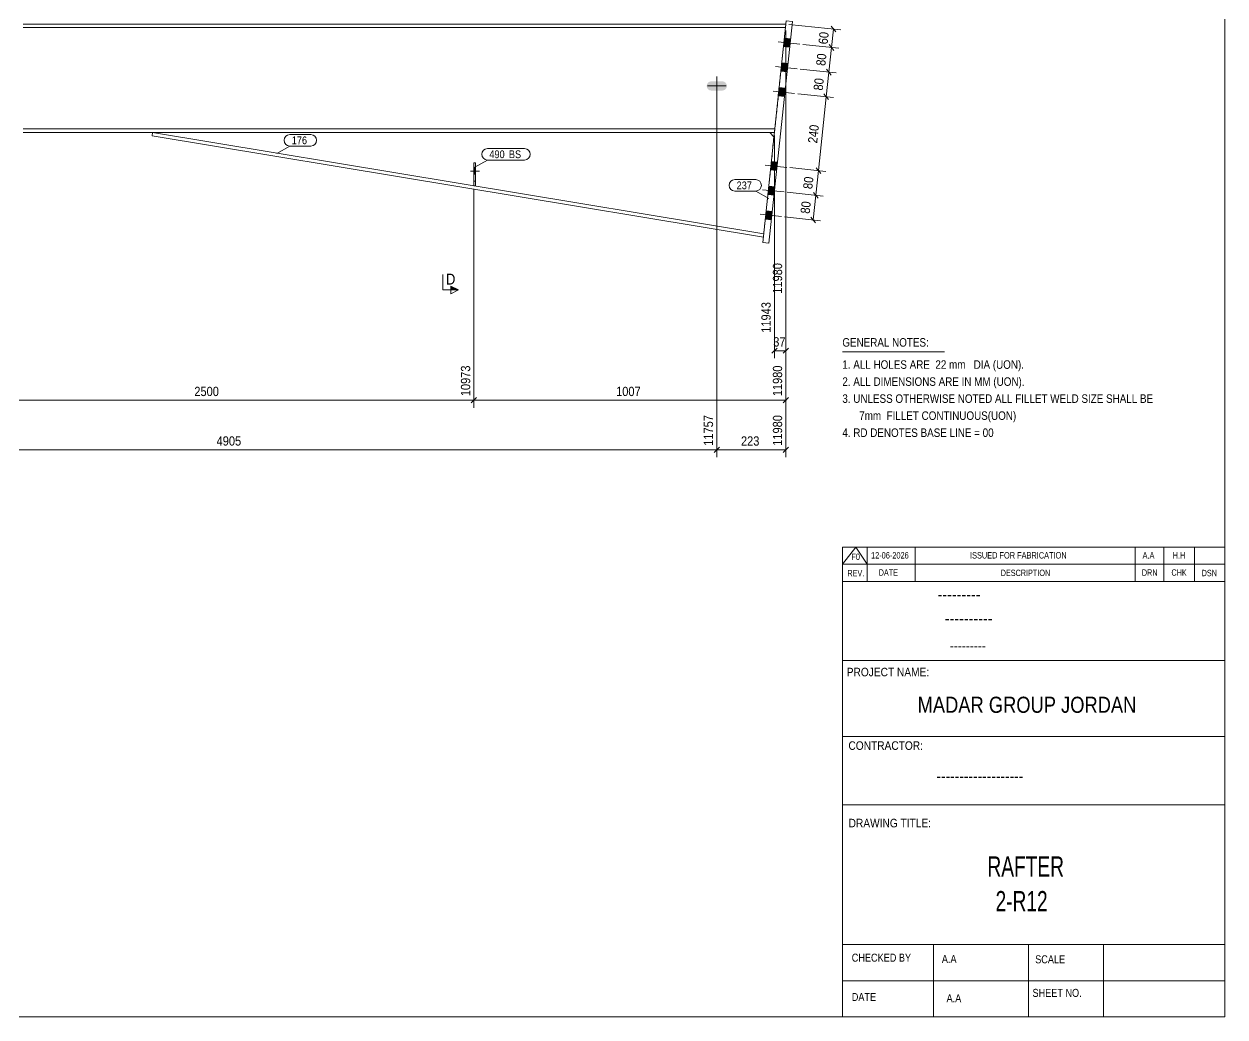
# Model space of a CAD drawing. Header units: millimetres. Extents: x 2 to 825, y 1 to 579.
# Drawn here: x 437.4 to 825, y 5 to 325.7 of the extents above; entities that cross this region are included whole.
import ezdxf

# ---------------------------------------------------------------- set-up
doc = ezdxf.new("R2010")
doc.units = ezdxf.units.MM
for name, pattern in [('XKITLINE00', [0]), ('XKITLINE01', [4, 1, -1, 1, -1]), ('XKITLINE02', [4, 2, -2])]:
    doc.linetypes.add(name, pattern=pattern)
for name, color, linetype, lineweight in [('Bolt', 3, 'Continuous', 0), ('Dimensions', 7, 'Continuous', 0), ('DrawingSheet', 5, 'Continuous', 0), ('OtherObjectType', 7, 'Continuous', 0), ('Part', 2, 'Continuous', 0), ('PartMark', 7, 'Continuous', 0), ('Section', 6, 'Continuous', 0)]:
    doc.layers.add(name, color=color, linetype=linetype, lineweight=lineweight)
doc.styles.add('@ARIAL_UNICODE_MS_BOLD', font='ARIAL.TTF')
doc.styles.add('ARIAL', font='ARIAL.TTF')
doc.styles.add('ARIAL_NARROW', font='ARIALN.TTF')
doc.styles.add('COMIC_SANS_MS_BOLD', font='COMICBD.TTF')
doc.styles.add('SWIS721_EX_BT', font='ARIAL.TTF')
doc.styles.add('SWISSE', font='ARIAL.TTF')

# ---------------------------------------------------------------- blocks, each defined once
blk = doc.blocks.new('*A13')
at = {"layer": 'Bolt'}
for points in [[(684.49, 318.15), (682.5, 318.36), (682.78, 321.05), (684.77, 320.84)], [(684.49, 318.15), (682.5, 318.36), (682.78, 321.05), (684.77, 320.84)], [(683.65, 310.19), (681.66, 310.4), (681.94, 313.09), (683.93, 312.88)], [(683.65, 310.19), (681.66, 310.4), (681.94, 313.09), (683.93, 312.88)], [(682.81, 302.24), (680.82, 302.45), (681.11, 305.13), (683.09, 304.92)], [(682.81, 302.24), (680.82, 302.45), (681.11, 305.13), (683.09, 304.92)], [(680.29, 278.37), (678.3, 278.58), (678.59, 281.27), (680.58, 281.06)], [(680.29, 278.37), (678.3, 278.58), (678.59, 281.27), (680.58, 281.06)], [(679.45, 270.42), (677.47, 270.62), (677.75, 273.31), (679.74, 273.1)], [(679.45, 270.42), (677.47, 270.62), (677.75, 273.31), (679.74, 273.1)], [(678.62, 262.46), (676.63, 262.67), (676.91, 265.35), (678.9, 265.14)], [(678.62, 262.46), (676.63, 262.67), (676.91, 265.35), (678.9, 265.14)]]:
    blk.add_hatch(color=3, dxfattribs=at).paths.add_polyline_path(points, flags=17)
at = {"layer": 'Bolt', "color": 3, "linetype": 'XKITLINE00', "lineweight": 0}
for p, q in [((687.76, 319.16), (680.8, 319.9)), ((687.76, 319.16), (680.8, 319.9)), ((684.49, 318.15), (682.5, 318.36)), ((684.49, 318.15), (682.5, 318.36)), ((684.77, 320.84), (682.78, 321.05)), ((684.77, 320.84), (682.78, 321.05)), ((686.92, 311.21), (679.96, 311.94)), ((686.92, 311.21), (679.96, 311.94)), ((683.65, 310.19), (681.66, 310.4)), ((683.65, 310.19), (681.66, 310.4)), ((683.93, 312.88), (681.94, 313.09)), ((683.93, 312.88), (681.94, 313.09)), ((686.09, 303.25), (679.12, 303.98)), ((686.09, 303.25), (679.12, 303.98)), ((682.81, 302.24), (680.82, 302.45)), ((682.81, 302.24), (680.82, 302.45)), ((683.09, 304.92), (681.11, 305.13)), ((683.09, 304.92), (681.11, 305.13)), ((683.57, 279.38), (676.61, 280.12)), ((683.57, 279.38), (676.61, 280.12)), ((680.58, 281.06), (678.59, 281.27)), ((680.58, 281.06), (678.59, 281.27)), ((680.29, 278.37), (678.3, 278.58)), ((680.29, 278.37), (678.3, 278.58)), ((682.73, 271.43), (675.77, 272.16)), ((682.73, 271.43), (675.77, 272.16)), ((679.74, 273.1), (677.75, 273.31)), ((679.74, 273.1), (677.75, 273.31)), ((679.45, 270.42), (677.47, 270.62)), ((679.45, 270.42), (677.47, 270.62)), ((681.89, 263.47), (674.93, 264.21)), ((681.89, 263.47), (674.93, 264.21)), ((678.9, 265.14), (676.91, 265.35)), ((678.9, 265.14), (676.91, 265.35)), ((678.62, 262.46), (676.63, 262.67)), ((678.62, 262.46), (676.63, 262.67))]:
    blk.add_line(p, q, dxfattribs=at)
blk = doc.blocks.new('*A16')
at = {"layer": 'Bolt', "color": 3, "linetype": 'XKITLINE02', "lineweight": 0}
for p, q in [((583.09, 279.17), (582.59, 279.17)), ((584.44, 278.19), (581.44, 278.19)), ((583.09, 277.2), (582.59, 277.2))]:
    blk.add_line(p, q, dxfattribs=at)
blk = doc.blocks.new('*A17')
at = {"layer": 'Bolt'}
blk.add_hatch(color=3, dxfattribs=at).paths.add_polyline_path([(583.09, 277.2), (582.59, 277.2), (582.59, 279.17), (583.09, 279.17)], flags=17)
at = {"layer": 'Bolt', "color": 3, "linetype": 'XKITLINE00', "lineweight": 0}
for p, q in [((583.09, 279.17), (582.59, 279.17)), ((584.44, 278.19), (581.44, 278.19)), ((583.09, 277.2), (582.59, 277.2))]:
    blk.add_line(p, q, dxfattribs=at)
blk = doc.blocks.new('*A19')
at = {"layer": 'Part', "color": 2, "linetype": 'XKITLINE00', "lineweight": 0}
for p, q in [((683.27, 325.67), (437.11, 325.67)), ((683.16, 324.57), (437.11, 324.57)), ((679.7, 291.77), (437.11, 291.77)), ((437.11, 290.67), (679.58, 290.67))]:
    blk.add_line(p, q, dxfattribs=at)
at = {"layer": 'Part', "color": 7, "linetype": 'XKITLINE01', "lineweight": 0}
blk.add_line((679.58, 290.67), (683.27, 325.67), dxfattribs=at)
blk = doc.blocks.new('*A42')
at = {"layer": 'Part', "color": 2, "linetype": 'XKITLINE00', "lineweight": 0}
for p, q in [((478.71, 289.58), (478.89, 290.67)), ((676.01, 256.86), (478.71, 289.58)), ((676.13, 257.95), (478.89, 290.67)), ((679.43, 289.22), (678.12, 290.67))]:
    blk.add_line(p, q, dxfattribs=at)
at = {"layer": 'Part', "color": 7, "linetype": 'XKITLINE01', "lineweight": 0}
for p, q in [((678.12, 290.67), (478.89, 290.67)), ((679.43, 289.22), (676.01, 256.86))]:
    blk.add_line(p, q, dxfattribs=at)
blk = doc.blocks.new('*A43')
at = {"layer": 'Part', "color": 2, "linetype": 'XKITLINE00', "lineweight": 0}
for p, q in [((683.38, 326.66), (675.82, 255.06)), ((677.81, 254.85), (685.37, 326.45)), ((685.37, 326.45), (683.38, 326.66)), ((675.82, 255.06), (677.81, 254.85))]:
    blk.add_line(p, q, dxfattribs=at)
blk = doc.blocks.new('*A49')
at = {"layer": 'Part', "color": 7, "linetype": 'XKITLINE01', "lineweight": 0}
for p, q in [((582.59, 280.89), (582.59, 273.39)), ((583.09, 280.89), (582.59, 280.89)), ((583.09, 273.39), (583.09, 280.89)), ((582.59, 274.89), (583.09, 274.89)), ((582.59, 273.39), (583.09, 273.39))]:
    blk.add_line(p, q, dxfattribs=at)
blk = doc.blocks.new('*A50')
at = {"layer": 'Part', "color": 2, "linetype": 'XKITLINE00', "lineweight": 0}
for p, q in [((583.09, 280.89), (582.59, 280.89)), ((582.59, 280.89), (582.59, 273.47)), ((583.09, 280.89), (583.09, 273.39))]:
    blk.add_line(p, q, dxfattribs=at)
at = {"layer": 'Part', "color": 7, "linetype": 'XKITLINE01', "lineweight": 0}
for p, q in [((582.59, 274.89), (583.09, 274.89)), ((582.59, 273.39), (582.59, 273.47)), ((583.09, 273.39), (582.59, 273.39))]:
    blk.add_line(p, q, dxfattribs=at)
blk = doc.blocks.new('*A53')
at = {"layer": 'Bolt'}
blk.add_hatch(color=3, dxfattribs=at).paths.add_polyline_path([(664.22, 305.67), (664.11, 305.1), (663.78, 304.61), (663.3, 304.28), (662.72, 304.17), (659.22, 304.17), (658.65, 304.28), (658.16, 304.61), (657.84, 305.1), (657.72, 305.67), (657.84, 306.24), (658.16, 306.73), (658.65, 307.06), (659.22, 307.17), (662.72, 307.17), (663.3, 307.06), (663.78, 306.73), (664.11, 306.24)], flags=17)
at = {"layer": 'Bolt', "color": 3, "linetype": 'XKITLINE00', "lineweight": 0}
for p, q in [((660.97, 302.67), (660.97, 308.67)), ((657.97, 305.67), (663.97, 305.67))]:
    blk.add_line(p, q, dxfattribs=at)
blk = doc.blocks.new('*A142')
at = {"layer": 'DrawingSheet', "color": 5, "linetype": 'XKITLINE00', "lineweight": 0}
for p, q in [((825, 5), (825, 579)), ((5, 5), (825, 5))]:
    blk.add_line(p, q, dxfattribs=at)
blk = doc.blocks.new('*A144')
at = {"layer": 'OtherObjectType', "color": 7, "linetype": 'XKITLINE00', "lineweight": 0}
blk.add_line((701.5, 219.82), (734.5, 219.82), dxfattribs=at)
at = {"layer": 'OtherObjectType', "color": 7, "style": 'ARIAL_NARROW', "width": 1.008832}
for s, p in [('GENERAL NOTES:', (701.5, 221.47)), ('1. ALL HOLES ARE  22 mm   DIA (UON).', (701.5, 214.32)), ('2. ALL DIMENSIONS ARE IN MM (UON).', (701.5, 208.82)), ('3. UNLESS OTHERWISE NOTED ALL FILLET WELD SIZE SHALL BE', (701.5, 203.32)), ('7mm  FILLET CONTINUOUS(UON)', (706.95, 197.82)), ('4. RD DENOTES BASE LINE = 00', (701.5, 192.32))]:
    blk.add_text(s, height=2.75, dxfattribs=at).set_placement(p)
blk = doc.blocks.new('*A145')
at = {"layer": 'OtherObjectType', "color": 7, "linetype": 'XKITLINE00', "lineweight": 0}
for p, q in [((701.5, 156.76), (825, 156.76)), ((701.5, 151.21), (705.82, 156.76)), ((701.5, 151.21), (701.5, 156.76)), ((705.82, 156.76), (709.53, 151.21)), ((709.53, 151.21), (709.53, 156.76)), ((724.97, 151.21), (724.97, 156.76)), ((795.98, 151.21), (795.98, 156.76)), ((805.24, 151.21), (805.24, 156.76)), ((815.12, 151.21), (815.12, 156.76)), ((825, 151.21), (825, 156.76)), ((701.5, 151.21), (825, 151.21)), ((701.5, 145.65), (701.5, 151.21)), ((705.21, 151.21), (825, 151.21)), ((709.53, 145.65), (709.53, 151.21)), ((724.97, 145.65), (724.97, 151.21)), ((795.98, 145.65), (795.98, 151.21)), ((805.24, 145.65), (805.24, 151.21)), ((815.12, 145.65), (815.12, 151.21)), ((825, 145.65), (825, 151.21))]:
    blk.add_line(p, q, dxfattribs=at)
at = {"layer": 'OtherObjectType', "color": 7, "style": 'ARIAL_NARROW'}
for s, height, width, p in [('12-06-2026', 2.058, 1.008832, (710.76, 153.06)), ('ISSUED FOR FABRICATION', 2.0583, 1.008832, (742.71, 153.06)), ('A.A', 2.058, 1.008832, (798.4, 153.06)), ('H.H', 2.058, 1.008832, (808.13, 153.06)), ('F0', 2.058, 1.008832, (704.4, 152.59)), ('REV.', 2.058, 0.907949, (703.13, 147.31)), ('DATE', 2.058, 0.907949, (713.23, 147.5)), ('DESCRIPTION', 2.0583, 0.907949, (752.61, 147.39)), ('DRN', 2.058, 0.907949, (798.17, 147.47)), ('CHK', 2.058, 0.907949, (807.72, 147.5)), ('DSN', 2.058, 0.907949, (817.47, 147.35))]:
    blk.add_text(s, height=height, dxfattribs=dict(at, width=width)).set_placement(p)
blk = doc.blocks.new('*A147')
at = {"layer": 'OtherObjectType', "color": 2, "linetype": 'XKITLINE00', "lineweight": 0}
for p, q in [((701.5, 145.65), (825, 145.65)), ((701.5, 5), (701.5, 145.64)), ((824.98, 145.64), (825, 5)), ((825, 120.14), (701.5, 120.14)), ((701.5, 95.63), (825, 95.63)), ((825, 73.49), (701.5, 73.49)), ((825, 28.4), (701.5, 28.4)), ((730.94, 28.4), (730.94, 5)), ((761.62, 5), (761.62, 28.4)), ((785.75, 5), (785.75, 28.4)), ((825, 16.7), (701.5, 16.7)), ((825, 5), (701.5, 5))]:
    blk.add_line(p, q, dxfattribs=at)
at = {"layer": 'OtherObjectType', "color": 4, "style": '@ARIAL_UNICODE_MS_BOLD', "width": 0.85}
blk.add_text('---------', height=3.9, dxfattribs=at).set_placement((732.23, 139.59))
at = {"layer": 'OtherObjectType', "color": 7, "style": 'ARIAL', "width": 0.85}
for s, height, p in [('----------', 3.9, (734.56, 131.77)), ('---------', 3.25, (736.21, 123.31))]:
    blk.add_text(s, height=height, dxfattribs=at).set_placement(p)
at = {"layer": 'OtherObjectType', "color": 3, "width": 0.85}
for s, style, p in [('PROJECT NAME:', 'SWIS721_EX_BT', (702.92, 115.01)), ('CONTRACTOR:', 'SWISSE', (703.47, 91.27)), ('DRAWING TITLE:', 'SWIS721_EX_BT', (703.53, 66.24))]:
    blk.add_text(s, height=2.7618, dxfattribs=dict(at, style=style)).set_placement(p)
at = {"layer": 'OtherObjectType', "color": 7, "width": 0.85}
for s, height, p in [('MADAR GROUP JORDAN', 5.2, (725.79, 103.23)), ('CHECKED BY', 2.592, (704.53, 22.86)), ('A.A', 2.592, (733.61, 22.45)), ('SCALE', 2.592, (763.74, 22.33)), ('DATE', 2.592, (704.54, 10.16)), ('A.A', 2.592, (735.14, 9.76)), ('SHEET NO.', 2.592, (762.87, 11.49))]:
    blk.add_text(s, height=height, dxfattribs=at).set_placement(p)
at = {"layer": 'OtherObjectType', "color": 1}
for s, height, style, width, p in [('-------------------', 3.9, 'COMIC_SANS_MS_BOLD', 0.85, (731.87, 80.86)), ('RAFTER', 6.5, 'ARIAL', 0.68, (748.34, 50.37)), ('2-R12', 6.5, 'ARIAL', 0.68, (750.95, 39.17))]:
    blk.add_text(s, height=height, dxfattribs=dict(at, style=style, width=width)).set_placement(p)
blk = doc.blocks.new('*A159')
at = {"layer": 'Dimensions', "color": 7, "linetype": 'XKITLINE00', "lineweight": 0}
for p, q in [((683.27, 323.57), (683.27, 185.77)), ((660.97, 304.67), (660.97, 185.77)), ((661.82, 189.02), (660.12, 187.32)), ((660.97, 188.17), (683.27, 188.17)), ((684.12, 189.02), (682.42, 187.32))]:
    blk.add_line(p, q, dxfattribs=at)
at = {"layer": 'Dimensions', "color": 3}
for p in [(660.97, 188.17), (683.27, 188.17)]:
    blk.add_point(p, dxfattribs=at)
at = {"layer": 'Dimensions', "color": 3, "style": 'ARIAL', "width": 0.85}
blk.add_text('11980', height=3, rotation=90.0002, dxfattribs=at).set_placement((682.07, 189.47))
blk.add_text('223', height=3, dxfattribs=at).set_placement((668.78, 189.52))
blk = doc.blocks.new('*A160')
at = {"layer": 'Dimensions', "color": 7, "linetype": 'XKITLINE00', "lineweight": 0}
for p, q in [((683.27, 323.57), (683.27, 201.77)), ((582.59, 272.39), (582.59, 201.77)), ((583.44, 205.02), (581.74, 203.32)), ((582.59, 204.17), (683.27, 204.17)), ((684.12, 205.02), (682.42, 203.32))]:
    blk.add_line(p, q, dxfattribs=at)
at = {"layer": 'Dimensions', "color": 3}
for p in [(582.59, 204.17), (683.27, 204.17)]:
    blk.add_point(p, dxfattribs=at)
at = {"layer": 'Dimensions', "color": 3, "style": 'ARIAL', "width": 0.85}
blk.add_text('11980', height=3, rotation=90.0002, dxfattribs=at).set_placement((682.07, 205.47))
blk.add_text('1007', height=3, dxfattribs=at).set_placement((628.48, 205.52))
blk = doc.blocks.new('*A176')
at = {"layer": 'Dimensions', "color": 7, "linetype": 'XKITLINE00', "lineweight": 0}
for p, q in [((683.72, 271.32), (695.33, 270.1)), ((692.1, 262.39), (692.94, 270.35)), ((692.19, 271.28), (693.7, 269.42)), ((682.88, 263.37), (694.49, 262.14)), ((691.35, 263.33), (692.86, 261.46))]:
    blk.add_line(p, q, dxfattribs=at)
at = {"layer": 'Dimensions', "color": 3}
for p in [(692.94, 270.35), (692.1, 262.39)]:
    blk.add_point(p, dxfattribs=at)
at = {"layer": 'Dimensions', "color": 3, "style": 'ARIAL', "width": 0.85}
blk.add_text('80', height=3, rotation=83.9784, dxfattribs=at).set_placement((690.95, 264.3))
blk = doc.blocks.new('*A177')
at = {"layer": 'Dimensions', "color": 7, "linetype": 'XKITLINE00', "lineweight": 0}
for p, q in [((684.56, 279.28), (696.17, 278.05)), ((693.03, 279.24), (694.54, 277.37)), ((692.94, 270.35), (693.78, 278.31)), ((683.72, 271.32), (695.33, 270.1)), ((692.19, 271.28), (693.7, 269.42))]:
    blk.add_line(p, q, dxfattribs=at)
at = {"layer": 'Dimensions', "color": 3}
for p in [(693.78, 278.31), (692.94, 270.35)]:
    blk.add_point(p, dxfattribs=at)
at = {"layer": 'Dimensions', "color": 3, "style": 'ARIAL', "width": 0.85}
blk.add_text('80', height=3, rotation=83.9784, dxfattribs=at).set_placement((691.79, 272.26))
blk = doc.blocks.new('*A178')
at = {"layer": 'Dimensions', "color": 7, "linetype": 'XKITLINE00', "lineweight": 0}
for p, q in [((687.08, 303.15), (698.69, 301.92)), ((695.55, 303.11), (697.06, 301.24)), ((693.78, 278.31), (696.3, 302.17)), ((684.56, 279.28), (696.17, 278.05)), ((693.03, 279.24), (694.54, 277.37))]:
    blk.add_line(p, q, dxfattribs=at)
at = {"layer": 'Dimensions', "color": 3}
for p in [(696.3, 302.17), (693.78, 278.31)]:
    blk.add_point(p, dxfattribs=at)
at = {"layer": 'Dimensions', "color": 3, "style": 'ARIAL', "width": 0.85}
blk.add_text('240', height=3, rotation=83.9784, dxfattribs=at).set_placement((693.35, 287.06))
blk = doc.blocks.new('*A179')
at = {"layer": 'Dimensions', "color": 7, "linetype": 'XKITLINE00', "lineweight": 0}
for p, q in [((687.92, 311.1), (699.53, 309.88)), ((696.3, 302.17), (697.14, 310.13)), ((696.38, 311.06), (697.89, 309.2)), ((687.08, 303.15), (698.69, 301.92)), ((695.55, 303.11), (697.06, 301.24))]:
    blk.add_line(p, q, dxfattribs=at)
at = {"layer": 'Dimensions', "color": 3}
for p in [(697.14, 310.13), (696.3, 302.17)]:
    blk.add_point(p, dxfattribs=at)
at = {"layer": 'Dimensions', "color": 3, "style": 'ARIAL', "width": 0.85}
blk.add_text('80', height=3, rotation=83.9784, dxfattribs=at).set_placement((695.14, 304.08))
blk = doc.blocks.new('*A180')
at = {"layer": 'Dimensions', "color": 7, "linetype": 'XKITLINE00', "lineweight": 0}
for p, q in [((688.76, 319.06), (700.37, 317.83)), ((697.14, 310.13), (697.98, 318.08)), ((697.22, 319.02), (698.73, 317.15)), ((687.92, 311.1), (699.53, 309.88)), ((696.38, 311.06), (697.89, 309.2))]:
    blk.add_line(p, q, dxfattribs=at)
at = {"layer": 'Dimensions', "color": 3}
for p in [(697.98, 318.08), (697.14, 310.13)]:
    blk.add_point(p, dxfattribs=at)
at = {"layer": 'Dimensions', "color": 3, "style": 'ARIAL', "width": 0.85}
blk.add_text('80', height=3, rotation=83.9784, dxfattribs=at).set_placement((695.98, 312.04))
blk = doc.blocks.new('*A181')
at = {"layer": 'Dimensions', "color": 7, "linetype": 'XKITLINE00', "lineweight": 0}
for p, q in [((684.27, 325.56), (700.99, 323.8)), ((697.85, 324.98), (699.36, 323.12)), ((697.98, 318.08), (698.61, 324.05)), ((688.76, 319.06), (700.37, 317.83)), ((697.22, 319.02), (698.73, 317.15))]:
    blk.add_line(p, q, dxfattribs=at)
at = {"layer": 'Dimensions', "color": 3}
for p in [(698.61, 324.05), (697.98, 318.08)]:
    blk.add_point(p, dxfattribs=at)
at = {"layer": 'Dimensions', "color": 3, "style": 'ARIAL', "width": 0.85}
blk.add_text('60', height=3, rotation=83.9784, dxfattribs=at).set_placement((696.72, 319))
blk = doc.blocks.new('*A183')
at = {"layer": 'Dimensions', "color": 7, "linetype": 'XKITLINE00', "lineweight": 0}
for p, q in [((683.27, 323.57), (683.27, 217.77)), ((679.58, 289.67), (679.58, 217.77)), ((680.43, 221.02), (678.73, 219.32)), ((684.12, 221.02), (682.42, 219.32)), ((679.58, 220.17), (683.27, 220.17))]:
    blk.add_line(p, q, dxfattribs=at)
at = {"layer": 'Dimensions', "color": 3}
for p in [(679.58, 220.17), (683.27, 220.17)]:
    blk.add_point(p, dxfattribs=at)
at = {"layer": 'Dimensions', "color": 3, "style": 'ARIAL', "width": 0.85}
for s, p in [('11980', (682.07, 238.57)), ('11943', (678.38, 225.97))]:
    blk.add_text(s, height=3, rotation=90.0002, dxfattribs=at).set_placement(p)
blk.add_text('37', height=3, dxfattribs=at).set_placement((679.2, 221.52))
blk = doc.blocks.new('*A186')
at = {"layer": 'PartMark', "color": 7, "linetype": 'XKITLINE00', "lineweight": 0}
for p, q in [((523.18, 289.96), (529.95, 289.96)), ((518.94, 283.87), (523.18, 286.26)), ((523.18, 286.26), (529.95, 286.26))]:
    blk.add_line(p, q, dxfattribs=at)
for centre, start, end in [((523.18, 288.11), 90, 270), ((529.95, 288.11), 270, 90)]:
    blk.add_arc(centre, 1.85, start, end, dxfattribs=at)
at = {"layer": 'PartMark', "color": 3, "style": 'ARIAL', "width": 0.85}
blk.add_text('176', height=2.5, dxfattribs=at).set_placement((523.78, 286.86))
blk = doc.blocks.new('*A187')
at = {"layer": 'PartMark', "color": 7, "linetype": 'XKITLINE00', "lineweight": 0}
for p, q in [((666.77, 275.41), (673.53, 275.41)), ((666.77, 271.71), (673.53, 271.71)), ((677.77, 269.32), (673.53, 271.71))]:
    blk.add_line(p, q, dxfattribs=at)
for centre, start, end in [((666.77, 273.56), 90, 270), ((673.53, 273.56), 270, 90)]:
    blk.add_arc(centre, 1.85, start, end, dxfattribs=at)
at = {"layer": 'PartMark', "color": 3, "style": 'ARIAL', "width": 0.85}
blk.add_text('237', height=2.5, dxfattribs=at).set_placement((667.37, 272.31))
blk = doc.blocks.new('*A193')
at = {"layer": 'PartMark', "color": 7, "linetype": 'XKITLINE00', "lineweight": 0}
for p, q in [((586.96, 285.45), (598.92, 285.45)), ((582.72, 279.36), (586.96, 281.75)), ((586.96, 281.75), (598.92, 281.75))]:
    blk.add_line(p, q, dxfattribs=at)
for centre, start, end in [((586.96, 283.6), 90, 270), ((598.92, 283.6), 270, 90)]:
    blk.add_arc(centre, 1.85, start, end, dxfattribs=at)
at = {"layer": 'PartMark', "color": 3, "style": 'ARIAL', "width": 0.85}
for s, p in [('490', (587.56, 282.35)), ('BS', (593.87, 282.35))]:
    blk.add_text(s, height=2.5, dxfattribs=at).set_placement(p)
blk = doc.blocks.new('*A200')
at = {"layer": 'Section'}
for points in [[(575.09, 358.74), (577.59, 358.74), (575.09, 357.49)], [(575.09, 241.04), (577.59, 239.79), (575.09, 239.79)]]:
    blk.add_hatch(color=3, dxfattribs=at).paths.add_polyline_path(points, flags=17)
at = {"layer": 'Section', "color": 1, "linetype": 'XKITLINE00', "lineweight": 0}
for p, q in [((572.59, 358.74), (572.59, 353.74)), ((572.59, 358.74), (577.59, 358.74)), ((572.59, 239.79), (572.59, 244.79)), ((572.59, 239.79), (577.59, 239.79))]:
    blk.add_line(p, q, dxfattribs=at)
at = {"layer": 'Section', "color": 3, "linetype": 'XKITLINE00', "lineweight": 0}
for p, q in [((575.09, 357.49), (575.09, 359.99)), ((575.09, 359.99), (577.59, 358.74)), ((577.59, 358.74), (575.09, 357.49)), ((577.59, 239.79), (575.09, 241.04)), ((575.09, 241.04), (575.09, 238.54)), ((577.59, 239.79), (575.09, 238.54))]:
    blk.add_line(p, q, dxfattribs=at)
at = {"layer": 'Section', "color": 7, "style": 'ARIAL', "width": 0.85}
for p in [(573.59, 353.49), (573.59, 241.54)]:
    blk.add_text('D', height=3.5, dxfattribs=at).set_placement(p)
blk = doc.blocks.new('*A207')
at = {"layer": 'Dimensions', "color": 7, "linetype": 'XKITLINE00', "lineweight": 0}
for p, q in [((346.99, 304.67), (346.99, 185.77)), ((660.97, 304.67), (660.97, 185.77)), ((347.84, 189.02), (346.14, 187.32)), ((346.99, 188.17), (660.97, 188.17)), ((661.82, 189.02), (660.12, 187.32))]:
    blk.add_line(p, q, dxfattribs=at)
at = {"layer": 'Dimensions', "color": 3}
for p in [(346.99, 188.17), (660.97, 188.17)]:
    blk.add_point(p, dxfattribs=at)
at = {"layer": 'Dimensions', "color": 3, "style": 'ARIAL', "width": 0.85}
blk.add_text('11757', height=3, rotation=90.0002, dxfattribs=at).set_placement((659.77, 189.47))
blk.add_text('4905', height=3, dxfattribs=at).set_placement((499.53, 189.52))
blk = doc.blocks.new('*A212')
at = {"layer": 'Dimensions', "color": 7, "linetype": 'XKITLINE00', "lineweight": 0}
for p, q in [((411.01, 290.77), (411.01, 201.77)), ((582.59, 272.39), (582.59, 201.77)), ((411.86, 205.02), (410.16, 203.32)), ((411.01, 204.17), (582.59, 204.17)), ((583.44, 205.02), (581.74, 203.32))]:
    blk.add_line(p, q, dxfattribs=at)
at = {"layer": 'Dimensions', "color": 3}
for p in [(411.01, 204.17), (582.59, 204.17)]:
    blk.add_point(p, dxfattribs=at)
at = {"layer": 'Dimensions', "color": 3, "style": 'ARIAL', "width": 0.85}
blk.add_text('10973', height=3, rotation=90.0002, dxfattribs=at).set_placement((581.39, 205.47))
blk.add_text('2500', height=3, dxfattribs=at).set_placement((492.35, 205.52))

msp = doc.modelspace()

# ---------------------------------------------------------------- block references
at = {"lineweight": 0}
for name in ['*A142', '*A200', '*A43', '*A160', '*A159', '*A183', '*A181', '*A13', '*A180', '*A179', '*A53', '*A207', '*A178', '*A212', '*A42', '*A186', '*A193', '*A16', '*A17', '*A49', '*A50', '*A177', '*A187', '*A176', '*A144', '*A145', '*A147']:
    msp.add_blockref(name, (0, 0), dxfattribs=at)
at = {"layer": 'Part', "lineweight": 0}
msp.add_blockref('*A19', (0, 0), dxfattribs=at)

doc.saveas('drawing.dxf')
